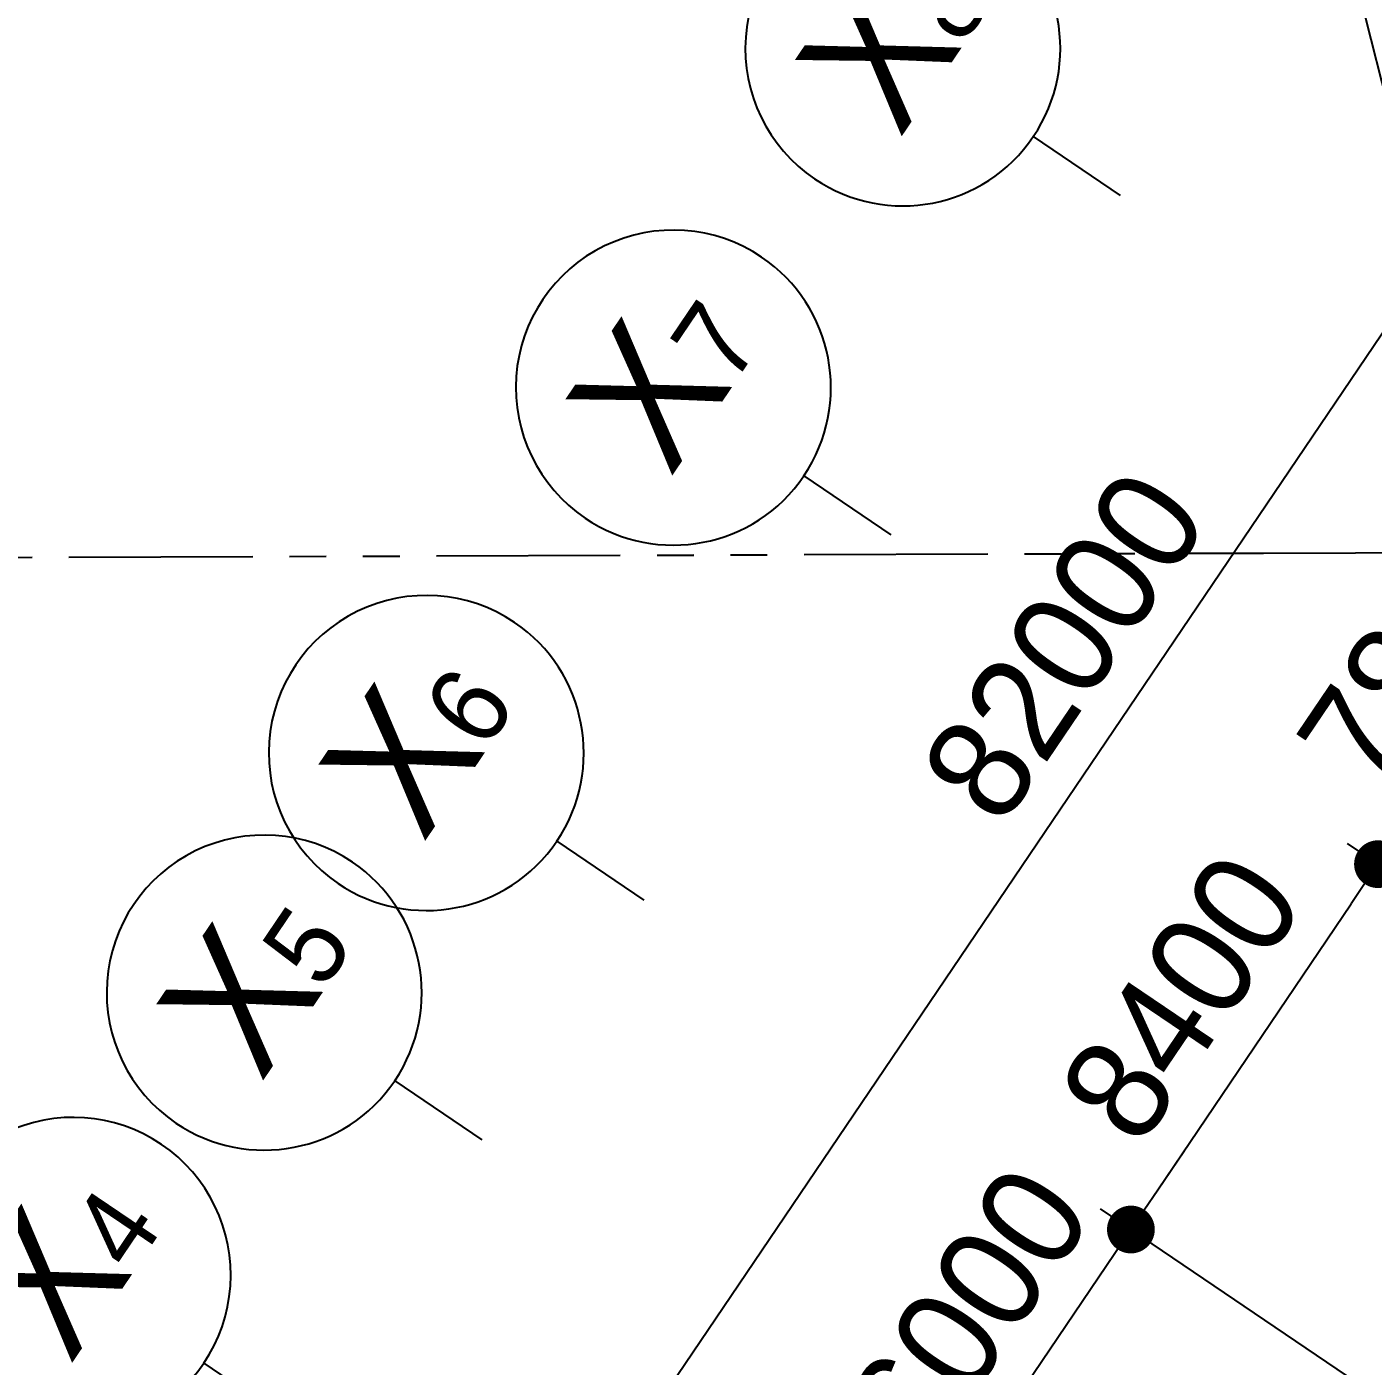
# Model space of a CAD drawing. Header units: millimetres. Extents: x -21000 to 567700, y 435000 to 850800.
# Drawn here: x 16852 to 42489, y 738094 to 763598 of the extents above; entities that cross this region are included whole.
import ezdxf
from ezdxf.xclip import XClip

# ---------------------------------------------------------------- set-up
doc = ezdxf.new("R2010")
doc.units = ezdxf.units.MM
doc.header["$LTSCALE"] = 700
doc.header["$XCLIPFRAME"] = 2
doc.linetypes.add('AB_Pbase$0$주차장기둥$0$PHANTOMX2', pattern=[5, 2.5, -0.5, 0.5, -0.5, 0.5, -0.5])
doc.linetypes.add('AB_Pbase$0$지하1층 동골조$0$PHANTOMX2', pattern=[5, 2.5, -0.5, 0.5, -0.5, 0.5, -0.5])
doc.layers.get('0').update_dxf_attribs({"color": 2})
doc.layers.get('Defpoints').update_dxf_attribs({"color": 171})
for name, color, linetype, plot in [('AB_Pbase$0$DEFPOINT', 247, 'Continuous', False), ('AB_Pbase$0$주차장기둥$0$Defpoints1', 235, 'Continuous', False), ('AB_Pbase$0$지하1층 동골조$0$Defpoints1', 235, 'Continuous', False)]:
    doc.layers.add(name, color=color, linetype=linetype, plot=plot)
for name, color, linetype in [('p_구조전체평면도중심선$0$AXIS', 7, 'Continuous'), ('p_구조전체평면도중심선$0$DIM', 7, 'Continuous'), ('p_구조전체평면도중심선$0$SDIM', 4, 'Continuous')]:
    doc.layers.add(name, color=color, linetype=linetype)
doc.styles.add('p_구조전체평면도중심선$0$도면기준$0$울릉도L', font='')
doc.styles.add('p_구조전체평면도중심선$0$돋움', font='')
doc.styles.add('p_구조전체평면도중심선$0$돋음', font='')
doc.styles.get('p_구조전체평면도중심선$0$도면기준$0$울릉도L').set_extended_font_data('Dotum')
doc.styles.get('p_구조전체평면도중심선$0$돋움').set_extended_font_data('Dotum')
doc.styles.get('p_구조전체평면도중심선$0$돋음').set_extended_font_data('Dotum')
doc.dimstyles.new('p_구조전체평면도중심선$0$ADIM', dxfattribs={"dimscale": 700, "dimtxt": 3, "dimasz": 1.5, "dimexe": 1, "dimexo": 1, "dimgap": 1, "dimtad": 1, "dimdec": 0, "dimdsep": 46, "dimtxsty": 'p_구조전체평면도중심선$0$돋움', "dimblk1": 'p_구조전체평면도중심선$0$DOT', "dimblk2": 'p_구조전체평면도중심선$0$DOT', "dimsah": 1, "dimcen": 1, "dimdle": 1.5, "dimclrd": 7, "dimclre": 7, "dimclrt": 3, "dimadec": 0, "dimazin": 0, "dimtfac": 1, "dimtdec": 0, "dimtix": 1, "dimtmove": 2, "dimatfit": 3, "dimldrblk": 'p_구조전체평면도중심선$0$_Dot', "dimfxl": 1, "dimtvp": 1, "dimtolj": 1, "dimtzin": 0, "dimarcsym": 0})

# ---------------------------------------------------------------- blocks, each defined once
blk = doc.blocks.new('AB_Pbase$0$지하1층 동골조')
at = {"layer": 'AB_Pbase$0$지하1층 동골조$0$Defpoints1', "linetype": 'AB_Pbase$0$지하1층 동골조$0$PHANTOMX2', "ltscale": 2}
blk.add_lwpolyline([(52267, 63494), (52187, 90404), (52167, 93904), (52146, 102761), (52127, 110574), (48567, 114104), (23777, 114024), (5377, 113964), (-9913, 113924), (-53313, 113794), (-62003, 113764), (-88373, 113684), (-104793, 113614), (-136310, 113504), (-140191, 113489), (-144113, 113474), (-144001, 109661), (-144061, 104495), (-157748, 74845), (-157283, 74624), (-124863, 59764)], dxfattribs=at)
blk = doc.blocks.new('AB_Pbase$0$0228_REV.')
at = {"layer": 'AB_Pbase$0$DEFPOINT'}
blk.add_line((252061, 631748), (239270, 682251), dxfattribs=at)
blk = doc.blocks.new('AB_Pbase$0$주차장기둥')
at = {"layer": 'AB_Pbase$0$주차장기둥$0$Defpoints1', "linetype": 'AB_Pbase$0$주차장기둥$0$PHANTOMX2', "ltscale": 2}
blk.add_lwpolyline([(-112215, 123304), (-126143, 146330), (-127963, 149319), (-132543, 156900), (-136583, 163588), (-141453, 164780), (-162661, 151944), (-178402, 142415), (-191487, 134506), (-228621, 112042), (-236055, 107541), (-258617, 93891), (-272655, 85374), (-299614, 69047), (-302933, 67035), (-306287, 65002), (-304227, 61792), (-301618, 57333), (-298079, 24869), (-297567, 24918), (-262124, 28878)], dxfattribs=at)
blk = doc.blocks.new('AB_Pbase')
for name, p, rotation in [('AB_Pbase$0$주차장기둥', (231893, 539971), 329.0000000345588), ('AB_Pbase$0$0228_REV.', (-203355, 106916), 359.9999999999992), ('AB_Pbase$0$지하1층 동골조', (146945, 639965), 359.9999999999994)]:
    blk.add_blockref(name, p, dxfattribs=dict(rotation=rotation))
blk = doc.blocks.new('p_구조전체평면도중심선$0$DOT')
at = {"layer": 'p_구조전체평면도중심선$0$SDIM', "color": 0, "linetype": 'ByBlock'}
blk.add_line((-0.5, 0), (-1, 0), dxfattribs=at)
at = {"layer": 'p_구조전체평면도중심선$0$SDIM', "color": 0, "linetype": 'ByBlock', "const_width": 0.5}
blk.add_lwpolyline([(-0.25, 0, 1), (0.25, 0, 1)], format="xyb", close=True, dxfattribs=at)
blk = doc.blocks.new('*D134')
at = {"layer": 'Defpoints', "color": 0, "transparency": 16777216}
for p in [(25467, 55097), (14177, 53316), (21097, 48636)]:
    blk.add_point(p, dxfattribs=at)
at = {"layer": 'p_구조전체평면도중심선$0$DIM', "color": 7, "lineweight": -2, "transparency": 16777216}
for p, q in [((24887, 55489), (17967, 60169)), ((18037, 59023), (14687, 54070)), ((20517, 49028), (13597, 53708))]:
    blk.add_line(p, q, dxfattribs=at)
at = {"layer": 'p_구조전체평면도중심선$0$DIM', "color": 7, "lineweight": -2, "transparency": 16777216, "xscale": 910, "yscale": 910, "zscale": 910}
for p, rotation in [((18547, 59777), 55.92862985316135), ((14177, 53316), 235.9286298531614)]:
    blk.add_blockref('p_구조전체평면도중심선$0$DOT', p, dxfattribs=dict(at, rotation=rotation))
at = {"layer": 'p_구조전체평면도중심선$0$DIM', "color": 3, "transparency": 16777216, "insert": (14969, 57489), "char_height": 1960, "attachment_point": 5, "rotation": 55.9286, "style": 'p_구조전체평면도중심선$0$도면기준$0$울릉도L'}
blk.add_mtext('\\A1;7800', dxfattribs=at)
blk = doc.blocks.new('p_구조전체평면도중심선$0$_Dot')
at = {"color": 0, "linetype": 'ByBlock', "lineweight": -2}
blk.add_line((-0.5, 0), (-1, 0), dxfattribs=at)
at = {"color": 0, "linetype": 'ByBlock', "const_width": 0.5}
blk.add_lwpolyline([(-0.25, 0, 1), (0.25, 0, 1)], format="xyb", close=True, dxfattribs=at)
blk = doc.blocks.new('*D135')
at = {"layer": 'Defpoints', "color": 0, "transparency": 16777216}
for p in [(9471, 46358), (16391, 41678), (13030, 36708)]:
    blk.add_point(p, dxfattribs=at)
at = {"layer": 'p_구조전체평면도중심선$0$DIM', "color": 7, "lineweight": -2, "transparency": 16777216}
for p, q in [((9981, 47112), (10490, 47866)), ((15812, 42070), (8891, 46750)), ((6110, 41388), (9471, 46358)), ((12450, 37100), (5530, 41780)), ((5600, 40634), (5090, 39880))]:
    blk.add_line(p, q, dxfattribs=at)
at = {"layer": 'p_구조전체평면도중심선$0$DIM', "color": 7, "lineweight": -2, "transparency": 16777216, "xscale": 910, "yscale": 910, "zscale": 910}
for p, rotation in [((9471, 46358), 235.9286298528485), ((6110, 41388), 55.92862985284856)]:
    blk.add_blockref('p_구조전체평면도중심선$0$DOT', p, dxfattribs=dict(at, rotation=rotation))
at = {"layer": 'p_구조전체평면도중심선$0$DIM', "color": 3, "transparency": 16777216, "insert": (6397, 44815), "char_height": 1960, "attachment_point": 5, "rotation": 55.9286, "style": 'p_구조전체평면도중심선$0$도면기준$0$울릉도L'}
blk.add_mtext('\\A1;6000', dxfattribs=at)
blk = doc.blocks.new('*D140')
at = {"layer": 'Defpoints', "color": 0, "transparency": 16777216}
for p in [(32563, 90498), (44123, 82680), (-1816, 14757)]:
    blk.add_point(p, dxfattribs=at)
at = {"layer": 'p_구조전체평면도중심선$0$DIM', "color": 7, "lineweight": -2, "transparency": 16777216}
for p, q in [((43543, 83073), (31983, 90890)), ((-12865, 23328), (32053, 89744)), ((-2396, 15149), (-13955, 22966))]:
    blk.add_line(p, q, dxfattribs=at)
at = {"layer": 'p_구조전체평면도중심선$0$DIM', "color": 7, "lineweight": -2, "transparency": 16777216, "xscale": 910, "yscale": 910, "zscale": 910}
for p, rotation in [((32563, 90498), 55.92862985296969), ((-13375, 22574), 235.9286298529697)]:
    blk.add_blockref('p_구조전체평면도중심선$0$DOT', p, dxfattribs=dict(at, rotation=rotation))
at = {"layer": 'p_구조전체평면도중심선$0$DIM', "color": 3, "transparency": 16777216, "insert": (8201, 57478), "char_height": 1960, "attachment_point": 5, "rotation": 55.9286, "style": 'p_구조전체평면도중심선$0$도면기준$0$울릉도L'}
blk.add_mtext('\\A1;82000', dxfattribs=at)
blk = doc.blocks.new('p_구조전체평면도중심선$0$BOMBOM_S')
at = {"layer": 'p_구조전체평면도중심선$0$AXIS', "color": 7}
blk.add_line((0, 0.4), (0, 0), dxfattribs=at)
blk.add_lwpolyline([(-0.6, 1, 1), (0.6, 1, 1), (-0.6, 1, 1)], format="xyb", dxfattribs=at)
at = {"layer": 'p_구조전체평면도중심선$0$AXIS', "color": 1, "style": 'p_구조전체평면도중심선$0$돋음'}
for tag, p, height in [('X', (-0.2947, 0.8159), 0.4), ('N', (0.1285, 0.8159), 0.25)]:
    blk.add_attdef(tag, p, '', height=height, dxfattribs=at)
blk = doc.blocks.new('*D142')
at = {"layer": 'Defpoints', "color": 0, "transparency": 16777216}
for p in [(14177, 53316), (21097, 48636), (16391, 41678)]:
    blk.add_point(p, dxfattribs=at)
at = {"layer": 'p_구조전체평면도중심선$0$DIM', "color": 7, "lineweight": -2, "transparency": 16777216}
for p, q in [((20517, 49028), (13597, 53708)), ((9981, 47112), (13667, 52562)), ((15812, 42070), (8891, 46750))]:
    blk.add_line(p, q, dxfattribs=at)
at = {"layer": 'p_구조전체평면도중심선$0$DIM', "color": 7, "lineweight": -2, "transparency": 16777216, "xscale": 910, "yscale": 910, "zscale": 910}
for p, rotation in [((14177, 53316), 55.92862985315999), ((9471, 46358), 235.92862985316)]:
    blk.add_blockref('p_구조전체평면도중심선$0$DOT', p, dxfattribs=dict(at, rotation=rotation))
at = {"layer": 'p_구조전체평면도중심선$0$DIM', "color": 3, "transparency": 16777216, "insert": (10431, 50779), "char_height": 1960, "attachment_point": 5, "rotation": 55.9286, "style": 'p_구조전체평면도중심선$0$도면기준$0$울릉도L'}
blk.add_mtext('\\A1;8400', dxfattribs=at)
blk = doc.blocks.new('p_구조전체평면도중심선')
at = {"layer": 'p_구조전체평면도중심선$0$AXIS'}
ref = blk.add_blockref('p_구조전체평면도중심선$0$BOMBOM_S', (9269.1, 66051.7), dxfattribs=dict(at, xscale=5000, yscale=5000, zscale=5000, rotation=55.92862985296891))
ref.add_attrib('X', 'X', (5064.6, 67116.7), dxfattribs={"color": 1, "height": 2500, "rotation": 55.92863, "style": 'p_구조전체평면도중심선$0$돋음'})
ref.add_attrib('N', '8', (6249.9, 68869.4), dxfattribs={"color": 1, "height": 1500, "rotation": 55.92863, "style": 'p_구조전체평면도중심선$0$돋음'})
ref = blk.add_blockref('p_구조전체평면도중심선$0$BOMBOM_S', (4899.3, 59590.6), dxfattribs=dict(at, xscale=5000, yscale=5000, zscale=5000, rotation=55.92862985296891))
ref.add_attrib('X', 'X', (694.8, 60655.7), dxfattribs={"color": 1, "height": 2500, "rotation": 55.92863, "style": 'p_구조전체평면도중심선$0$돋음'})
ref.add_attrib('N', '7', (1880.2, 62408.3), dxfattribs={"color": 1, "height": 1500, "rotation": 55.92863, "style": 'p_구조전체평면도중심선$0$돋음'})
ref = blk.add_blockref('p_구조전체평면도중심선$0$BOMBOM_S', (193.4, 52632.6), dxfattribs=dict(at, xscale=5000, yscale=5000, zscale=5000, rotation=55.92862985296891))
ref.add_attrib('X', 'X', (-4011.1, 53697.6), dxfattribs={"color": 1, "height": 2500, "rotation": 55.92863, "style": 'p_구조전체평면도중심선$0$돋음'})
ref.add_attrib('N', '6', (-2825.7, 55450.3), dxfattribs={"color": 1, "height": 1500, "rotation": 55.92863, "style": 'p_구조전체평면도중심선$0$돋음'})
ref = blk.add_blockref('p_구조전체평면도중심선$0$BOMBOM_S', (-2892.9, 48069.1), dxfattribs=dict(at, xscale=5000, yscale=5000, zscale=5000, rotation=55.92862985296891))
ref.add_attrib('X', 'X', (-7097.4, 49134.2), dxfattribs={"color": 1, "height": 2500, "rotation": 55.92863, "style": 'p_구조전체평면도중심선$0$돋음'})
ref.add_attrib('N', '5', (-5912.1, 50886.8), dxfattribs={"color": 1, "height": 1500, "rotation": 55.92863, "style": 'p_구조전체평면도중심선$0$돋음'})
ref = blk.add_blockref('p_구조전체평면도중심선$0$BOMBOM_S', (-6529.3, 42692.5), dxfattribs=dict(at, xscale=5000, yscale=5000, zscale=5000, rotation=55.92862985296891))
ref.add_attrib('X', 'X', (-10733.8, 43757.5), dxfattribs={"color": 1, "height": 2500, "rotation": 55.92863, "style": 'p_구조전체평면도중심선$0$돋음'})
ref.add_attrib('N', '4', (-9548.4, 45510.2), dxfattribs={"color": 1, "height": 1500, "rotation": 55.92863, "style": 'p_구조전체평면도중심선$0$돋음'})
at = {"layer": 'p_구조전체평면도중심선$0$DIM'}
for p1, p2, distance, picture, middle in [((-1816, 14756.5), (44122.5, 82680.4), 13954.7, '*D140', (8201.3, 57478.1)), ((25467, 55096.7), (21097.3, 48635.6), -8354.7, '*D134', (14968.9, 57488.6)), ((16391.4, 41677.6), (21097.3, 48635.6), 8354.7, '*D142', (10431.1, 50779)), ((13030, 36707.5), (16391.4, 41677.6), 8354.7, '*D135', (6397.5, 44815))]:
    dim = blk.add_aligned_dim(p1=p1, p2=p2, distance=distance, dimstyle='p_구조전체평면도중심선$0$ADIM', override={"dimtxt": 2.8, "dimasz": 1.3, "dimtxsty": 'p_구조전체평면도중심선$0$도면기준$0$울릉도L'}, dxfattribs=at)
    dim.commit()
    dim.dimension.update_dxf_attribs({"geometry": picture, "text_midpoint": middle})

msp = doc.modelspace()

# ---------------------------------------------------------------- block references
ref = msp.add_blockref('AB_Pbase', (0, 0))
XClip(ref).set_block_clipping_path([(-0.000000015, 445500.0000000148), (493845.7187941075, 839949.3912975936)])

# ---------------------------------------------------------------- next in the draw order: block references
msp.add_blockref('p_구조전체평면도중심선', (28406, 694337))

doc.saveas('drawing.dxf')
